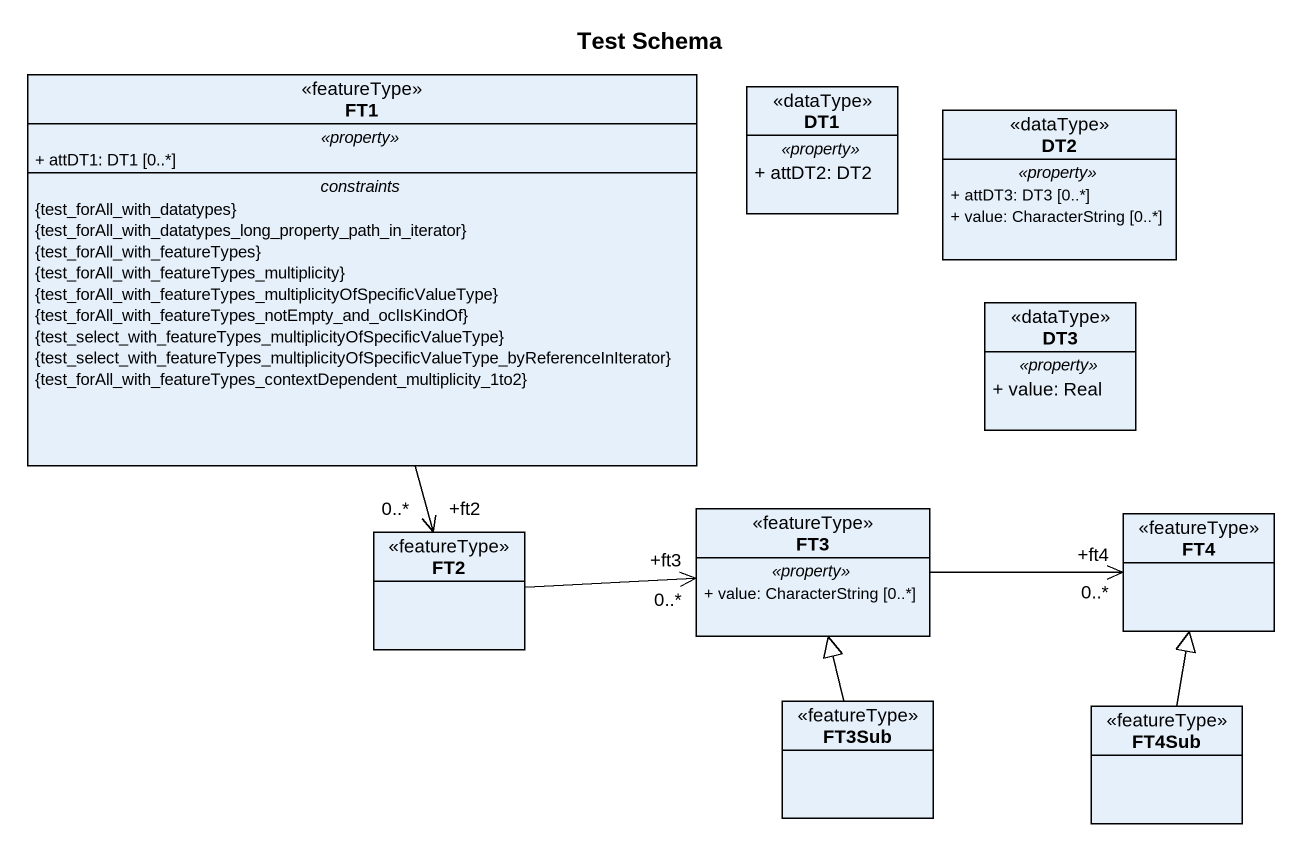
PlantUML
@startuml
title Test Schema
hide circle
hide empty members
skinparam classAttributeIconSize 0
class FT1 <<featureType>> {
  .. <<property>> ..
  + attDT1: DT1 [0..*]
  -- constraints --
  {test_forAll_with_datatypes}
  {test_forAll_with_datatypes_long_property_path_in_iterator}
  {test_forAll_with_featureTypes}
  {test_forAll_with_featureTypes_multiplicity}
  {test_forAll_with_featureTypes_multiplicityOfSpecificValueType}
  {test_forAll_with_featureTypes_notEmpty_and_oclIsKindOf}
  {test_select_with_featureTypes_multiplicityOfSpecificValueType}
  {test_select_with_featureTypes_multiplicityOfSpecificValueType_byReferenceInIterator}
  {test_forAll_with_featureTypes_contextDependent_multiplicity_1to2}
}
class DT1 <<dataType>> {
  .. <<property>> ..
  + attDT2: DT2
}
class DT2 <<dataType>> {
  .. <<property>> ..
  + attDT3: DT3 [0..*]
  + value: CharacterString [0..*]
}
class DT3 <<dataType>> {
  .. <<property>> ..
  + value: Real
}
class FT2 <<featureType>>
class FT3 <<featureType>> {
  .. <<property>> ..
  + value: CharacterString [0..*]
}
class FT4 <<featureType>>
class FT3Sub <<featureType>>
class FT4Sub <<featureType>>
FT1 --> "+ft2\n0..*" FT2
FT2 -right-> "+ft3\n0..*" FT3
FT3 -right-> "+ft4\n0..*" FT4
FT3Sub -up-|> FT3
FT4Sub -up-|> FT4
@enduml
